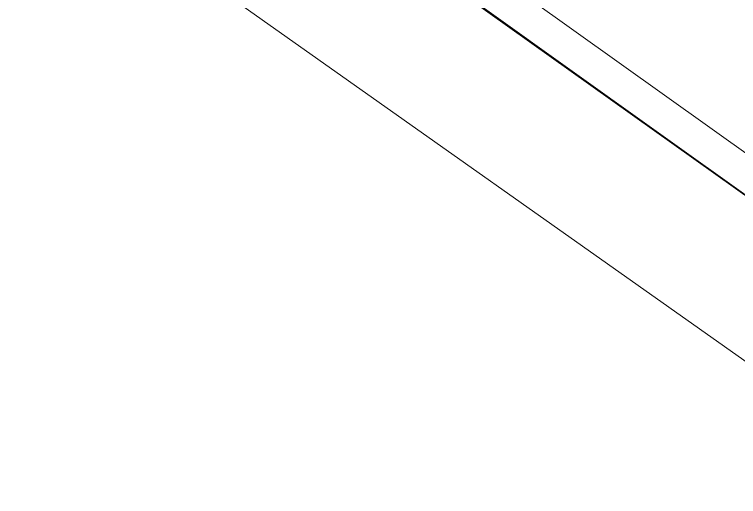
# Model space of a CAD drawing. Header units: metres. Extents: x -45 to 1930, y -347 to 488.
# Drawn here: x 37.11 to 43.47, y -46.97 to -42.73 of the extents above; entities that cross this region are included whole.
import ezdxf

# ---------------------------------------------------------------- set-up
doc = ezdxf.new("R2010")
doc.units = ezdxf.units.M
doc.layers.add('SRAFY', color=3, linetype='Continuous')
doc.layers.add('ZDIVO', color=1, linetype='Continuous')

msp = doc.modelspace()

# ---------------------------------------------------------------- linework, layer by layer
at = {"linetype": 'Continuous', "lineweight": 0}
for p, q in [((37.638428, -39.735876), (47.062418, -46.47111)), ((47.052908, -46.833055), (37.463991, -39.97995)), ((36.563408, -40.849548), (47.356202, -48.484692))]:
    msp.add_line(p, q, dxfattribs=at)
at = {"layer": 'SRAFY', "linetype": 'Continuous', "lineweight": 0}
msp.add_line((23.469008, -30.019693), (47.052908, -46.833055), dxfattribs=at)
at = {"layer": 'ZDIVO', "linetype": 'Continuous', "lineweight": 0, "flags": 128}
msp.add_lwpolyline([(26.14275, -31.888769), (23.910581, -30.29346), (23.469008, -30.019693), (23.378412, 7.836083), (27.453062, 7.633634), (37.853328, 7.416588), (54.082285, 6.497163), (52.485918, -9.17884), (50.198719, -21.436195), (48.602464, -30.444402), (47.160753, -42.7286), (47.052908, -46.833055), (27.525832, -32.877245)], dxfattribs=at)

doc.saveas('drawing.dxf')
